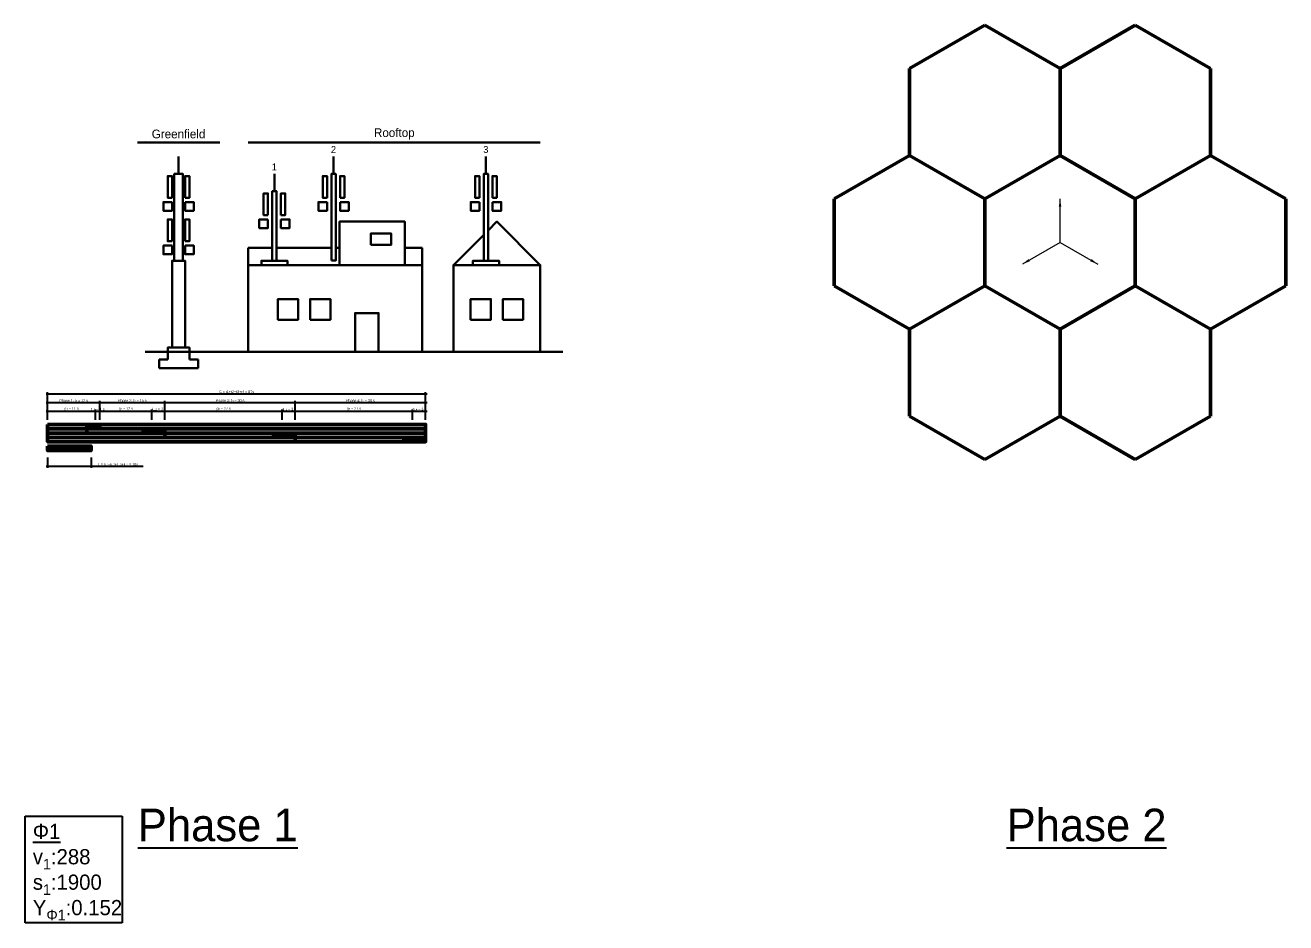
# Model space of a CAD drawing. Header units: metres. Extents: x 27 to 162, y 0 to 67.
# Drawn here: x 101.14 to 130.16, y 46.4 to 67.06 of the extents above; entities that cross this region are included whole.
import ezdxf
from ezdxf.enums import TextEntityAlignment as Align

# ---------------------------------------------------------------- set-up
doc = ezdxf.new("R2010")
doc.units = ezdxf.units.M
doc.header["$PDMODE"] = 3
doc.header["$PDSIZE"] = 0.2
doc.linetypes.add('ACAD_ISO02W100', pattern=[15, 12, -3])
for name, color, linetype in [('3_Beschriftung_Bemassung', 7, 'Continuous'), ('3_Beschriftung_Text', 7, 'Continuous'), ('3_Beschriftung_Titel', 7, 'Continuous')]:
    doc.layers.add(name, color=color, linetype=linetype)
for name, color, linetype, true_color in [('Grünphase', 7, 'Continuous', 0x99ff99), ('Orange', 7, 'Continuous', 0xfcd29c), ('Rot', 7, 'Continuous', 0xfd9b9b), ('Verlust', 7, 'Continuous', 0xf3a3f5)]:
    doc.layers.add(name, color=color, linetype=linetype, true_color=true_color)
doc.layers.add('Phase 1', color=7, linetype='Continuous', lineweight=50)
doc.styles.add('Text 3.0 mm', font='cmunrm.ttf', dxfattribs={"height": 3})
doc.styles.add('Text 5.0 mm', font='cmunrm.ttf', dxfattribs={"height": 5})
doc.styles.add('Text 7.5 mm', font='cmunrm.ttf', dxfattribs={"height": 7.5})
doc.dimstyles.new('Bemassung 3.0 mm [cm]', dxfattribs={"dimtxt": 3, "dimasz": 1.8, "dimexe": 1.8, "dimexo": 0, "dimgap": 0.6, "dimtad": 1, "dimdec": 1, "dimlfac": 100, "dimzin": 9, "dimdsep": 46, "dimtxsty": 'Text 3.0 mm', "dimblk": 'ARCHTICK', "dimcen": 2.5, "dimdle": 1.8, "dimclrt": 256, "dimadec": 0, "dimazin": 0, "dimtfac": 1, "dimtdec": 1, "dimtmove": 0, "dimatfit": 2, "dimfxl": 10, "dimfxlon": 1, "dimarcsym": 0})

# ---------------------------------------------------------------- blocks, each defined once
blk = doc.blocks.new('3_Beschriftung_Titel')
at = {"style": 'Text 7.5 mm'}
blk.add_attdef('PLANTITEL', text='', height=7.5, dxfattribs=at).set_placement((0, 0), align=Align.BOTTOM_CENTER)
at = {"style": 'Text 5.0 mm'}
blk.add_attdef('PLANUNTERTITEL', text='', height=5, dxfattribs=at).set_placement((0, -1.49), align=Align.TOP_CENTER)
blk = doc.blocks.new('_ArchTick')
at = {"color": 0, "linetype": 'ByBlock', "const_width": 0.15}
blk.add_lwpolyline([(-0.5, -0.5), (0.5, 0.5)], dxfattribs=at)
blk = doc.blocks.new('*D36')
at = {"layer": '3_Beschriftung_Bemassung', "color": 0, "lineweight": -2, "transparency": 16777216}
for p, q in [((101.624, 58.179), (102.796, 58.179)), ((101.66, 57.979), (101.66, 58.215)), ((102.76, 57.979), (102.76, 58.215))]:
    blk.add_line(p, q, dxfattribs=at)
at = {"layer": 'Defpoints', "color": 0, "transparency": 16777216}
for p in [(102.76, 58.179), (101.66, 57.873), (102.76, 57.873)]:
    blk.add_point(p, dxfattribs=at)
at = {"layer": '3_Beschriftung_Bemassung', "color": 0, "lineweight": -2, "transparency": 16777216, "xscale": 0.036, "yscale": 0.036, "zscale": 0.036, "rotation": 180}
blk.add_blockref('_ArchTick', (101.66, 58.179), dxfattribs=at)
at = {"layer": '3_Beschriftung_Bemassung', "color": 0, "lineweight": -2, "transparency": 16777216, "xscale": 0.036, "yscale": 0.036, "zscale": 0.036}
blk.add_blockref('_ArchTick', (102.76, 58.179), dxfattribs=at)
at = {"layer": '3_Beschriftung_Bemassung', "transparency": 16777216, "insert": (102.21, 58.229), "char_height": 0.06, "attachment_point": 5, "style": 'Text 3.0 mm'}
blk.add_mtext('g{\\H0.7x;\\S^ 1;} = 11 s', dxfattribs=at)
blk = doc.blocks.new('*D37')
at = {"layer": '3_Beschriftung_Bemassung', "color": 0, "lineweight": -2, "transparency": 16777216}
for p, q in [((102.724, 58.179), (102.896, 58.179)), ((102.76, 57.979), (102.76, 58.215)), ((102.86, 57.979), (102.86, 58.215))]:
    blk.add_line(p, q, dxfattribs=at)
at = {"layer": 'Defpoints', "color": 0, "transparency": 16777216}
for p in [(102.86, 58.179), (102.76, 57.873), (102.86, 57.873)]:
    blk.add_point(p, dxfattribs=at)
at = {"layer": '3_Beschriftung_Bemassung', "color": 0, "lineweight": -2, "transparency": 16777216, "xscale": 0.036, "yscale": 0.036, "zscale": 0.036, "rotation": 180}
blk.add_blockref('_ArchTick', (102.76, 58.179), dxfattribs=at)
at = {"layer": '3_Beschriftung_Bemassung', "color": 0, "lineweight": -2, "transparency": 16777216, "xscale": 0.036, "yscale": 0.036, "zscale": 0.036}
blk.add_blockref('_ArchTick', (102.86, 58.179), dxfattribs=at)
at = {"layer": '3_Beschriftung_Bemassung', "transparency": 16777216, "insert": (102.813, 58.224), "char_height": 0.06, "attachment_point": 5, "style": 'Text 3.0 mm'}
blk.add_mtext('t{\\H0.7x;\\S^ L,1;\\H1.42857x; = 1 s}', dxfattribs=at)
blk = doc.blocks.new('*D38')
at = {"layer": '3_Beschriftung_Bemassung', "color": 0, "lineweight": -2, "transparency": 16777216}
for p, q in [((102.824, 58.179), (104.096, 58.179)), ((102.86, 57.979), (102.86, 58.215)), ((104.06, 57.979), (104.06, 58.215))]:
    blk.add_line(p, q, dxfattribs=at)
at = {"layer": 'Defpoints', "color": 0, "transparency": 16777216}
for p in [(104.06, 58.179), (102.86, 57.873), (104.06, 57.773)]:
    blk.add_point(p, dxfattribs=at)
at = {"layer": '3_Beschriftung_Bemassung', "color": 0, "lineweight": -2, "transparency": 16777216, "xscale": 0.036, "yscale": 0.036, "zscale": 0.036, "rotation": 180}
blk.add_blockref('_ArchTick', (102.86, 58.179), dxfattribs=at)
at = {"layer": '3_Beschriftung_Bemassung', "color": 0, "lineweight": -2, "transparency": 16777216, "xscale": 0.036, "yscale": 0.036, "zscale": 0.036}
blk.add_blockref('_ArchTick', (104.06, 58.179), dxfattribs=at)
at = {"layer": '3_Beschriftung_Bemassung', "transparency": 16777216, "insert": (103.46, 58.229), "char_height": 0.06, "attachment_point": 5, "style": 'Text 3.0 mm'}
blk.add_mtext('g{\\H0.7x;\\S^ 2;\\H1.42857x; = 12 s}', dxfattribs=at)
blk = doc.blocks.new('*D39')
at = {"layer": '3_Beschriftung_Bemassung', "color": 0, "lineweight": -2, "transparency": 16777216}
for p, q in [((104.024, 58.179), (104.396, 58.179)), ((104.06, 57.979), (104.06, 58.215)), ((104.36, 57.979), (104.36, 58.215))]:
    blk.add_line(p, q, dxfattribs=at)
at = {"layer": 'Defpoints', "color": 0, "transparency": 16777216}
for p in [(104.36, 58.179), (104.06, 57.773), (104.36, 57.773)]:
    blk.add_point(p, dxfattribs=at)
at = {"layer": '3_Beschriftung_Bemassung', "color": 0, "lineweight": -2, "transparency": 16777216, "xscale": 0.036, "yscale": 0.036, "zscale": 0.036, "rotation": 180}
blk.add_blockref('_ArchTick', (104.06, 58.179), dxfattribs=at)
at = {"layer": '3_Beschriftung_Bemassung', "color": 0, "lineweight": -2, "transparency": 16777216, "xscale": 0.036, "yscale": 0.036, "zscale": 0.036}
blk.add_blockref('_ArchTick', (104.36, 58.179), dxfattribs=at)
at = {"layer": '3_Beschriftung_Bemassung', "transparency": 16777216, "insert": (104.225, 58.229), "char_height": 0.06, "attachment_point": 5, "style": 'Text 3.0 mm'}
blk.add_mtext('t{\\H0.7x;\\S^ L,2;\\H1.42857x; = 3 s}', dxfattribs=at)
blk = doc.blocks.new('*D40')
at = {"layer": '3_Beschriftung_Bemassung', "color": 0, "lineweight": -2, "transparency": 16777216}
for p, q in [((104.324, 58.179), (107.096, 58.179)), ((104.36, 57.979), (104.36, 58.215)), ((107.06, 57.979), (107.06, 58.215))]:
    blk.add_line(p, q, dxfattribs=at)
at = {"layer": 'Defpoints', "color": 0, "transparency": 16777216}
for p in [(107.06, 58.179), (104.36, 57.773), (107.06, 57.673)]:
    blk.add_point(p, dxfattribs=at)
at = {"layer": '3_Beschriftung_Bemassung', "color": 0, "lineweight": -2, "transparency": 16777216, "xscale": 0.036, "yscale": 0.036, "zscale": 0.036, "rotation": 180}
blk.add_blockref('_ArchTick', (104.36, 58.179), dxfattribs=at)
at = {"layer": '3_Beschriftung_Bemassung', "color": 0, "lineweight": -2, "transparency": 16777216, "xscale": 0.036, "yscale": 0.036, "zscale": 0.036}
blk.add_blockref('_ArchTick', (107.06, 58.179), dxfattribs=at)
at = {"layer": '3_Beschriftung_Bemassung', "transparency": 16777216, "insert": (105.71, 58.229), "char_height": 0.06, "attachment_point": 5, "style": 'Text 3.0 mm'}
blk.add_mtext('g{\\H0.7x;\\S^ 3;\\H1.42857x; = 27 s}', dxfattribs=at)
blk = doc.blocks.new('*D41')
at = {"layer": '3_Beschriftung_Bemassung', "color": 0, "lineweight": -2, "transparency": 16777216}
for p, q in [((107.024, 58.179), (107.396, 58.179)), ((107.06, 57.979), (107.06, 58.215)), ((107.36, 57.979), (107.36, 58.215))]:
    blk.add_line(p, q, dxfattribs=at)
at = {"layer": 'Defpoints', "color": 0, "transparency": 16777216}
for p in [(107.36, 58.179), (107.06, 57.673), (107.36, 57.673)]:
    blk.add_point(p, dxfattribs=at)
at = {"layer": '3_Beschriftung_Bemassung', "color": 0, "lineweight": -2, "transparency": 16777216, "xscale": 0.036, "yscale": 0.036, "zscale": 0.036, "rotation": 180}
blk.add_blockref('_ArchTick', (107.06, 58.179), dxfattribs=at)
at = {"layer": '3_Beschriftung_Bemassung', "color": 0, "lineweight": -2, "transparency": 16777216, "xscale": 0.036, "yscale": 0.036, "zscale": 0.036}
blk.add_blockref('_ArchTick', (107.36, 58.179), dxfattribs=at)
at = {"layer": '3_Beschriftung_Bemassung', "transparency": 16777216, "insert": (107.223, 58.224), "char_height": 0.06, "attachment_point": 5, "style": 'Text 3.0 mm'}
blk.add_mtext('t{\\H0.7x;\\S^ L,3;\\H1.42857x; = 3 s}', dxfattribs=at)
blk = doc.blocks.new('*D42')
at = {"layer": '3_Beschriftung_Bemassung', "color": 0, "lineweight": -2, "transparency": 16777216}
for p, q in [((107.324, 58.179), (110.096, 58.179)), ((107.36, 57.979), (107.36, 58.215)), ((110.06, 57.979), (110.06, 58.215))]:
    blk.add_line(p, q, dxfattribs=at)
at = {"layer": 'Defpoints', "color": 0, "transparency": 16777216}
for p in [(110.06, 58.179), (107.36, 57.673), (110.06, 57.573)]:
    blk.add_point(p, dxfattribs=at)
at = {"layer": '3_Beschriftung_Bemassung', "color": 0, "lineweight": -2, "transparency": 16777216, "xscale": 0.036, "yscale": 0.036, "zscale": 0.036, "rotation": 180}
blk.add_blockref('_ArchTick', (107.36, 58.179), dxfattribs=at)
at = {"layer": '3_Beschriftung_Bemassung', "color": 0, "lineweight": -2, "transparency": 16777216, "xscale": 0.036, "yscale": 0.036, "zscale": 0.036}
blk.add_blockref('_ArchTick', (110.06, 58.179), dxfattribs=at)
at = {"layer": '3_Beschriftung_Bemassung', "transparency": 16777216, "insert": (108.71, 58.229), "char_height": 0.06, "attachment_point": 5, "style": 'Text 3.0 mm'}
blk.add_mtext('g{\\H0.7x;\\S^ 4;\\H1.42857x; = 27 s}', dxfattribs=at)
blk = doc.blocks.new('*D43')
at = {"layer": '3_Beschriftung_Bemassung', "color": 0, "lineweight": -2, "transparency": 16777216}
for p, q in [((110.024, 58.179), (110.396, 58.179)), ((110.06, 57.979), (110.06, 58.215)), ((110.36, 57.979), (110.36, 58.215))]:
    blk.add_line(p, q, dxfattribs=at)
at = {"layer": 'Defpoints', "color": 0, "transparency": 16777216}
for p in [(110.36, 58.179), (110.06, 57.573), (110.36, 57.573)]:
    blk.add_point(p, dxfattribs=at)
at = {"layer": '3_Beschriftung_Bemassung', "color": 0, "lineweight": -2, "transparency": 16777216, "xscale": 0.036, "yscale": 0.036, "zscale": 0.036, "rotation": 180}
blk.add_blockref('_ArchTick', (110.06, 58.179), dxfattribs=at)
at = {"layer": '3_Beschriftung_Bemassung', "color": 0, "lineweight": -2, "transparency": 16777216, "xscale": 0.036, "yscale": 0.036, "zscale": 0.036}
blk.add_blockref('_ArchTick', (110.36, 58.179), dxfattribs=at)
at = {"layer": '3_Beschriftung_Bemassung', "transparency": 16777216, "insert": (110.219, 58.224), "char_height": 0.06, "attachment_point": 5, "style": 'Text 3.0 mm'}
blk.add_mtext('t{\\H0.7x;\\S^ L,4;\\H1.42857x; = 3 s}', dxfattribs=at)
blk = doc.blocks.new('*D44')
at = {"layer": '3_Beschriftung_Bemassung', "color": 0, "lineweight": -2, "transparency": 16777216}
for p, q in [((101.624, 58.379), (102.896, 58.379)), ((101.66, 58.179), (101.66, 58.415)), ((102.86, 58.179), (102.86, 58.415))]:
    blk.add_line(p, q, dxfattribs=at)
at = {"layer": 'Defpoints', "color": 0, "transparency": 16777216}
for p in [(102.86, 58.379), (101.66, 57.873), (102.86, 57.873)]:
    blk.add_point(p, dxfattribs=at)
at = {"layer": '3_Beschriftung_Bemassung', "color": 0, "lineweight": -2, "transparency": 16777216, "xscale": 0.036, "yscale": 0.036, "zscale": 0.036, "rotation": 180}
blk.add_blockref('_ArchTick', (101.66, 58.379), dxfattribs=at)
at = {"layer": '3_Beschriftung_Bemassung', "color": 0, "lineweight": -2, "transparency": 16777216, "xscale": 0.036, "yscale": 0.036, "zscale": 0.036}
blk.add_blockref('_ArchTick', (102.86, 58.379), dxfattribs=at)
at = {"layer": '3_Beschriftung_Bemassung', "transparency": 16777216, "insert": (102.26, 58.421), "char_height": 0.06, "attachment_point": 5, "style": 'Text 3.0 mm'}
blk.add_mtext('Phase 1: t{\\H0.7x;\\S^ 1;\\H1.42857x; = 12 s}', dxfattribs=at)
blk = doc.blocks.new('*D45')
at = {"layer": '3_Beschriftung_Bemassung', "color": 0, "lineweight": -2, "transparency": 16777216}
for p, q in [((102.824, 58.379), (104.396, 58.379)), ((102.86, 58.179), (102.86, 58.415)), ((104.36, 58.179), (104.36, 58.415))]:
    blk.add_line(p, q, dxfattribs=at)
at = {"layer": 'Defpoints', "color": 0, "transparency": 16777216}
for p in [(104.36, 58.379), (102.86, 57.873), (104.36, 57.773)]:
    blk.add_point(p, dxfattribs=at)
at = {"layer": '3_Beschriftung_Bemassung', "color": 0, "lineweight": -2, "transparency": 16777216, "xscale": 0.036, "yscale": 0.036, "zscale": 0.036, "rotation": 180}
blk.add_blockref('_ArchTick', (102.86, 58.379), dxfattribs=at)
at = {"layer": '3_Beschriftung_Bemassung', "color": 0, "lineweight": -2, "transparency": 16777216, "xscale": 0.036, "yscale": 0.036, "zscale": 0.036}
blk.add_blockref('_ArchTick', (104.36, 58.379), dxfattribs=at)
at = {"layer": '3_Beschriftung_Bemassung', "transparency": 16777216, "insert": (103.61, 58.422), "char_height": 0.06, "attachment_point": 5, "style": 'Text 3.0 mm'}
blk.add_mtext('Phase 2: t{\\H0.7x;\\S^ 2;\\H1.42857x; = 15 s}', dxfattribs=at)
blk = doc.blocks.new('*D46')
at = {"layer": '3_Beschriftung_Bemassung', "color": 0, "lineweight": -2, "transparency": 16777216}
for p, q in [((104.324, 58.379), (107.396, 58.379)), ((104.36, 58.179), (104.36, 58.415)), ((107.36, 58.179), (107.36, 58.415))]:
    blk.add_line(p, q, dxfattribs=at)
at = {"layer": 'Defpoints', "color": 0, "transparency": 16777216}
for p in [(107.36, 58.379), (104.36, 57.873), (107.36, 57.673)]:
    blk.add_point(p, dxfattribs=at)
at = {"layer": '3_Beschriftung_Bemassung', "color": 0, "lineweight": -2, "transparency": 16777216, "xscale": 0.036, "yscale": 0.036, "zscale": 0.036, "rotation": 180}
blk.add_blockref('_ArchTick', (104.36, 58.379), dxfattribs=at)
at = {"layer": '3_Beschriftung_Bemassung', "color": 0, "lineweight": -2, "transparency": 16777216, "xscale": 0.036, "yscale": 0.036, "zscale": 0.036}
blk.add_blockref('_ArchTick', (107.36, 58.379), dxfattribs=at)
at = {"layer": '3_Beschriftung_Bemassung', "transparency": 16777216, "insert": (105.86, 58.422), "char_height": 0.06, "attachment_point": 5, "style": 'Text 3.0 mm'}
blk.add_mtext('Phase 3: t{\\H0.7x;\\S^ 3;\\H1.42857x; = 30 s}', dxfattribs=at)
blk = doc.blocks.new('*D47')
at = {"layer": '3_Beschriftung_Bemassung', "color": 0, "lineweight": -2, "transparency": 16777216}
for p, q in [((107.324, 58.379), (110.396, 58.379)), ((107.36, 58.179), (107.36, 58.415)), ((110.36, 58.179), (110.36, 58.415))]:
    blk.add_line(p, q, dxfattribs=at)
at = {"layer": 'Defpoints', "color": 0, "transparency": 16777216}
for p in [(110.36, 58.379), (107.36, 57.923), (110.36, 57.573)]:
    blk.add_point(p, dxfattribs=at)
at = {"layer": '3_Beschriftung_Bemassung', "color": 0, "lineweight": -2, "transparency": 16777216, "xscale": 0.036, "yscale": 0.036, "zscale": 0.036, "rotation": 180}
blk.add_blockref('_ArchTick', (107.36, 58.379), dxfattribs=at)
at = {"layer": '3_Beschriftung_Bemassung', "color": 0, "lineweight": -2, "transparency": 16777216, "xscale": 0.036, "yscale": 0.036, "zscale": 0.036}
blk.add_blockref('_ArchTick', (110.36, 58.379), dxfattribs=at)
at = {"layer": '3_Beschriftung_Bemassung', "transparency": 16777216, "insert": (108.86, 58.422), "char_height": 0.06, "attachment_point": 5, "style": 'Text 3.0 mm'}
blk.add_mtext('Phase 4: t{\\H0.7x;\\S^ 4;\\H1.42857x; = 30 s}', dxfattribs=at)
blk = doc.blocks.new('*D48')
at = {"layer": '3_Beschriftung_Bemassung', "color": 0, "lineweight": -2, "transparency": 16777216}
for p, q in [((101.624, 58.579), (110.396, 58.579)), ((101.66, 58.379), (101.66, 58.615)), ((110.36, 58.379), (110.36, 58.615))]:
    blk.add_line(p, q, dxfattribs=at)
at = {"layer": 'Defpoints', "color": 0, "transparency": 16777216}
for p in [(110.36, 58.579), (101.66, 57.873), (110.36, 57.873)]:
    blk.add_point(p, dxfattribs=at)
at = {"layer": '3_Beschriftung_Bemassung', "color": 0, "lineweight": -2, "transparency": 16777216, "xscale": 0.036, "yscale": 0.036, "zscale": 0.036, "rotation": 180}
blk.add_blockref('_ArchTick', (101.66, 58.579), dxfattribs=at)
at = {"layer": '3_Beschriftung_Bemassung', "color": 0, "lineweight": -2, "transparency": 16777216, "xscale": 0.036, "yscale": 0.036, "zscale": 0.036}
blk.add_blockref('_ArchTick', (110.36, 58.579), dxfattribs=at)
at = {"layer": '3_Beschriftung_Bemassung', "transparency": 16777216, "insert": (106.01, 58.624), "char_height": 0.06, "attachment_point": 5, "style": 'Text 3.0 mm'}
blk.add_mtext('C = t1+t2+t3+t4 = 87s', dxfattribs=at)
blk = doc.blocks.new('*D49')
at = {"layer": '3_Beschriftung_Bemassung', "color": 0, "lineweight": -2, "transparency": 16777216}
for p, q in [((101.624, 56.907), (102.66, 56.907)), ((101.66, 57.107), (101.66, 56.871)), ((102.66, 57.107), (102.66, 56.871)), ((102.66, 56.907), (103.856, 56.907))]:
    blk.add_line(p, q, dxfattribs=at)
at = {"layer": 'Defpoints', "color": 0, "transparency": 16777216}
for p in [(101.66, 57.271), (102.66, 57.271), (102.66, 56.907)]:
    blk.add_point(p, dxfattribs=at)
at = {"layer": '3_Beschriftung_Bemassung', "color": 0, "lineweight": -2, "transparency": 16777216, "xscale": 0.036, "yscale": 0.036, "zscale": 0.036, "rotation": 180}
blk.add_blockref('_ArchTick', (101.66, 56.907), dxfattribs=at)
at = {"layer": '3_Beschriftung_Bemassung', "color": 0, "lineweight": -2, "transparency": 16777216, "xscale": 0.036, "yscale": 0.036, "zscale": 0.036}
blk.add_blockref('_ArchTick', (102.66, 56.907), dxfattribs=at)
at = {"layer": '3_Beschriftung_Bemassung', "transparency": 16777216, "insert": (103.276, 56.955), "char_height": 0.06, "attachment_point": 5, "style": 'Text 3.0 mm'}
blk.add_mtext('L = t{\\H0.7x;\\S^ L,1;\\H1.42857x;+t\\H0.7x;\\S^ L,2;\\H1.42857x;+t\\H0.7x;\\S^ L,3;\\H1.42857x;+t\\H0.7x;\\S^ L,4;\\H1.42857x; \\H1x;= 10s}', dxfattribs=at)

msp = doc.modelspace()

# ---------------------------------------------------------------- hatches: boundary and pattern name
at = {"layer": 'Grünphase'}
h = msp.add_hatch(color=256, dxfattribs=at)
h.dxf.hatch_style = 1
h.paths.add_polyline_path([(101.6598, 57.8729), (102.8598, 57.8729), (102.8598, 57.7729), (101.6598, 57.7729)])
h = msp.add_hatch(color=256, dxfattribs=at)
h.dxf.hatch_style = 1
h.paths.add_polyline_path([(102.5598, 57.6729), (104.3598, 57.6729), (104.3598, 57.7729), (102.5598, 57.7729)])
h = msp.add_hatch(color=256, dxfattribs=at)
h.dxf.hatch_style = 1
h.paths.add_polyline_path([(104.3598, 57.5729), (107.3598, 57.5729), (107.3598, 57.6729), (104.3598, 57.6729)])
h = msp.add_hatch(color=256, dxfattribs=at)
h.dxf.hatch_style = 1
h.paths.add_polyline_path([(107.3598, 57.4729), (110.3598, 57.4729), (110.3598, 57.5729), (107.3598, 57.5729)])
at = {"layer": 'Orange'}
h = msp.add_hatch(color=256, dxfattribs=at)
h.dxf.hatch_style = 1
h.paths.add_polyline_path([(102.5598, 57.8729), (102.7598, 57.8729), (102.7598, 57.7729), (102.5598, 57.7729)])
h = msp.add_hatch(color=256, dxfattribs=at)
h.dxf.hatch_style = 1
h.paths.add_polyline_path([(103.8598, 57.7729), (104.0598, 57.7729), (104.0598, 57.6729), (103.8598, 57.6729)])
h = msp.add_hatch(color=256, dxfattribs=at)
h.dxf.hatch_style = 1
h.paths.add_polyline_path([(106.8598, 57.6729), (107.0598, 57.6729), (107.0598, 57.5729), (106.8598, 57.5729)])
h = msp.add_hatch(color=256, dxfattribs=at)
h.dxf.hatch_style = 1
h.paths.add_polyline_path([(109.8598, 57.5729), (110.0598, 57.5729), (110.0598, 57.4729), (109.8598, 57.4729)])
at = {"layer": 'Rot'}
h = msp.add_hatch(color=256, dxfattribs=at)
h.dxf.hatch_style = 1
h.paths.add_polyline_path([(104.3598, 57.6729), (101.6598, 57.6729), (101.6598, 57.5729), (104.3598, 57.5729)])
h.paths.add_polyline_path([(102.5598, 57.7729), (101.6598, 57.7729), (101.6598, 57.6729), (102.5598, 57.6729)])
h.paths.add_polyline_path([(107.3598, 57.5729), (101.6598, 57.5729), (101.6598, 57.4729), (107.3598, 57.4729)])
h = msp.add_hatch(color=256, dxfattribs=at)
h.dxf.hatch_style = 1
h.paths.add_polyline_path([(110.3598, 57.8729), (102.8598, 57.8729), (102.8598, 57.7729), (110.3598, 57.7729)])
h.paths.add_polyline_path([(110.3598, 57.7729), (104.3598, 57.7729), (104.3598, 57.6729), (110.3598, 57.6729)])
h.paths.add_polyline_path([(110.3598, 57.6729), (107.3598, 57.6729), (107.3598, 57.5729), (110.3598, 57.5729)])
at = {"layer": 'Verlust'}
h = msp.add_hatch(color=256, dxfattribs=at)
h.dxf.hatch_style = 1
h.paths.add_polyline_path([(102.7598, 57.8729), (102.8598, 57.8729), (102.8598, 57.7729), (102.7598, 57.7729)])
h = msp.add_hatch(color=256, dxfattribs=at)
h.dxf.hatch_style = 1
h.paths.add_polyline_path([(104.0598, 57.7729), (104.3598, 57.7729), (104.3598, 57.6729), (104.0598, 57.6729)])
h = msp.add_hatch(color=256, dxfattribs=at)
h.dxf.hatch_style = 1
h.paths.add_polyline_path([(107.0598, 57.6729), (107.3598, 57.6729), (107.3598, 57.5729), (107.0598, 57.5729)])
h = msp.add_hatch(color=256, dxfattribs=at)
h.dxf.hatch_style = 1
h.paths.add_polyline_path([(110.0598, 57.5729), (110.3598, 57.5729), (110.3598, 57.4729), (110.0598, 57.4729)])
h = msp.add_hatch(color=256, dxfattribs=at)
h.dxf.hatch_style = 1
h.paths.add_polyline_path([(101.6598, 57.3708), (101.7598, 57.3708), (101.7598, 57.2708), (101.6598, 57.2708)])
h = msp.add_hatch(color=256, dxfattribs=at)
h.dxf.hatch_style = 1
h.paths.add_polyline_path([(101.7598, 57.3708), (102.0598, 57.3708), (102.0598, 57.2708), (101.7598, 57.2708)])
h = msp.add_hatch(color=256, dxfattribs=at)
h.dxf.hatch_style = 1
h.paths.add_polyline_path([(102.0598, 57.3708), (102.3598, 57.3708), (102.3598, 57.2708), (102.0598, 57.2708)])
h = msp.add_hatch(color=256, dxfattribs=at)
h.dxf.hatch_style = 1
h.paths.add_polyline_path([(102.3598, 57.3708), (102.6598, 57.3708), (102.6598, 57.2708), (102.3598, 57.2708)])

# ---------------------------------------------------------------- linework, layer by layer
at = {"layer": 'Grünphase'}
msp.add_lwpolyline([(102.8598, 57.8729), (102.6598, 57.8729), (102.6598, 57.7729), (102.8598, 57.7729)], close=True, dxfattribs=at)
at = {"layer": 'Phase 1'}
for points in [[(121.5005, 66.0637), (123.2326, 67.0637)], [(124.9646, 66.0637), (123.2326, 67.0637)], [(124.9646, 66.0637), (126.6967, 67.0637)], [(128.4287, 66.0637), (126.6967, 67.0637)], [(121.5005, 66.0637), (121.5005, 64.0637)], [(124.9646, 66.0637), (124.9646, 64.0637)], [(124.9646, 66.0637), (124.9646, 64.0637)], [(128.4287, 66.0637), (128.4287, 64.0637)], [(119.7685, 63.0637), (121.5005, 64.0637)], [(123.2326, 63.0637), (121.5005, 64.0637)], [(121.5005, 64.0637), (123.2326, 63.0637)], [(123.2326, 63.0637), (124.9646, 64.0637)], [(124.9646, 64.0637), (123.2326, 63.0637)], [(126.6967, 63.0637), (124.9646, 64.0637)], [(124.9646, 64.0637), (126.6967, 63.0637)], [(126.6967, 63.0637), (128.4287, 64.0637)], [(128.4287, 64.0637), (126.6967, 63.0637)], [(130.1608, 63.0637), (128.4287, 64.0637)], [(119.7685, 61.0637), (119.7685, 63.0637)], [(123.2326, 61.0637), (123.2326, 63.0637)], [(123.2326, 61.0637), (123.2326, 63.0637)], [(126.6967, 61.0637), (126.6967, 63.0637)], [(126.6967, 61.0637), (126.6967, 63.0637)], [(130.1608, 61.0637), (130.1608, 63.0637)], [(119.7685, 61.0637), (121.5005, 60.0637)], [(123.2326, 61.0637), (121.5005, 60.0637)], [(121.5005, 60.0637), (123.2326, 61.0637)], [(124.9646, 60.0637), (123.2326, 61.0637)], [(123.2326, 61.0637), (124.9646, 60.0637)], [(126.6967, 61.0637), (124.9646, 60.0637)], [(124.9646, 60.0637), (126.6967, 61.0637)], [(128.4287, 60.0637), (126.6967, 61.0637)], [(126.6967, 61.0637), (128.4287, 60.0637)], [(130.1608, 61.0637), (128.4287, 60.0637)], [(121.5005, 58.0637), (121.5005, 60.0637)], [(124.9646, 58.0637), (124.9646, 60.0637)], [(124.9646, 58.0637), (124.9646, 60.0637)], [(128.4287, 58.0637), (128.4287, 60.0637)], [(121.5005, 58.0637), (123.2326, 57.0637)], [(124.9646, 58.0637), (123.2326, 57.0637)], [(124.9646, 58.0637), (126.6967, 57.0637)], [(128.4287, 58.0637), (126.6967, 57.0637)], [(101.6598, 57.7729), (101.6598, 57.4729), (107.3598, 57.4729)], [(101.6598, 57.7729), (110.3598, 57.7729)], [(102.8598, 57.6729), (102.5598, 57.6729), (102.5598, 57.7729), (102.8598, 57.7729)], [(102.8598, 57.8729), (110.3598, 57.8729), (110.3598, 57.5729)], [(101.6598, 57.6729), (110.3598, 57.6729)], [(101.6598, 57.5729), (110.3598, 57.5729)]]:
    msp.add_lwpolyline(points, dxfattribs=at)
at = {"layer": 'Phase 1', "lineweight": 30}
for points in [[(103.7263, 64.3639), (105.6202, 64.3639)], [(106.2789, 64.3639), (113.001, 64.3639)], [(104.6733, 63.6404), (104.6733, 64.0404)], [(108.2421, 63.6404), (108.2421, 64.0404)], [(111.7496, 63.6404), (111.7496, 64.0404)], [(106.8809, 63.2404), (106.8809, 63.6404)], [(111.7996, 62.339), (112.001, 62.5404), (113.001, 61.5404), (111.001, 61.5404), (111.6996, 62.239)], [(106.2789, 61.5404), (106.2789, 61.9404)], [(106.2789, 61.9404), (106.8309, 61.9404)], [(106.9309, 61.9404), (108.1921, 61.9404)], [(108.2921, 61.9404), (108.3789, 61.9404)], [(109.8789, 61.9404), (110.2789, 61.9404)], [(110.2789, 61.5404), (110.2789, 61.9404)], [(103.9063, 59.5404), (113.518, 59.5404)], [(104.4233, 59.5404), (104.4233, 59.6404), (104.9233, 59.6404), (104.9233, 59.5404)]]:
    msp.add_lwpolyline(points, dxfattribs=at)
for points in [[(104.5233, 63.0904), (104.5233, 63.5904), (104.4233, 63.5904), (104.4233, 63.0904)], [(104.5733, 61.6404), (104.7733, 61.6404), (104.7733, 63.6404), (104.5733, 63.6404)], [(104.8233, 63.0904), (104.8233, 63.5904), (104.9233, 63.5904), (104.9233, 63.0904)], [(108.0921, 63.0904), (108.0921, 63.5904), (107.9921, 63.5904), (107.9921, 63.0904)], [(108.1921, 61.6453), (108.1921, 63.6404), (108.2921, 63.6404), (108.2921, 61.6453)], [(108.3921, 63.0904), (108.3921, 63.5904), (108.4921, 63.5904), (108.4921, 63.0904)], [(111.5996, 63.0904), (111.5996, 63.5904), (111.4996, 63.5904), (111.4996, 63.0904)], [(111.6996, 61.6404), (111.6996, 63.6404), (111.7996, 63.6404), (111.7996, 61.6404)], [(111.8996, 63.0904), (111.8996, 63.5904), (111.9996, 63.5904), (111.9996, 63.0904)], [(104.5233, 62.9904), (104.3233, 62.9904), (104.3233, 62.7904), (104.5233, 62.7904)], [(104.8233, 62.9904), (105.0233, 62.9904), (105.0233, 62.7904), (104.8233, 62.7904)], [(106.7309, 62.6904), (106.7309, 63.1904), (106.6309, 63.1904), (106.6309, 62.6904)], [(106.8309, 61.6404), (106.8309, 63.2404), (106.9309, 63.2404), (106.9309, 61.6404)], [(107.0309, 62.6904), (107.0309, 63.1904), (107.1309, 63.1904), (107.1309, 62.6904)], [(108.0921, 62.9904), (107.8921, 62.9904), (107.8921, 62.7904), (108.0921, 62.7904)], [(108.3921, 62.9904), (108.5921, 62.9904), (108.5921, 62.7904), (108.3921, 62.7904)], [(111.5996, 62.9904), (111.3996, 62.9904), (111.3996, 62.7904), (111.5996, 62.7904)], [(111.8996, 62.9904), (112.0996, 62.9904), (112.0996, 62.7904), (111.8996, 62.7904)], [(104.5233, 62.0904), (104.5233, 62.5904), (104.4233, 62.5904), (104.4233, 62.0904)], [(104.8233, 62.0904), (104.8233, 62.5904), (104.9233, 62.5904), (104.9233, 62.0904)], [(106.7309, 62.5904), (106.5309, 62.5904), (106.5309, 62.3904), (106.7309, 62.3904)], [(107.0309, 62.5904), (107.2309, 62.5904), (107.2309, 62.3904), (107.0309, 62.3904)], [(109.8789, 61.5404), (109.8789, 62.5404), (108.3789, 62.5404), (108.3789, 61.5404)], [(109.0996, 62.0063), (109.5657, 62.0063), (109.5657, 62.2705), (109.0996, 62.2705)], [(104.5233, 61.9904), (104.3233, 61.9904), (104.3233, 61.7904), (104.5233, 61.7904)], [(104.8233, 61.9904), (105.0233, 61.9904), (105.0233, 61.7904), (104.8233, 61.7904)], [(104.5233, 59.6404), (104.8233, 59.6404), (104.8233, 61.6404), (104.5233, 61.6404)], [(106.2789, 59.5404), (106.2789, 61.5404), (110.2789, 61.5404), (110.2789, 59.5404)], [(107.1809, 61.5404), (107.1809, 61.6404), (106.5809, 61.6404), (106.5809, 61.5404)], [(111.001, 59.5404), (111.001, 61.5404), (113.001, 61.5404), (113.001, 59.5404)], [(112.0496, 61.5404), (112.0496, 61.6404), (111.4496, 61.6404), (111.4496, 61.5404)], [(106.9596, 60.2812), (107.4257, 60.2812), (107.4257, 60.7582), (106.9596, 60.7582)], [(107.7018, 60.2812), (108.1679, 60.2812), (108.1679, 60.7582), (107.7018, 60.7582)], [(111.3968, 60.2812), (111.863, 60.2812), (111.863, 60.7582), (111.3968, 60.7582)], [(112.139, 60.2812), (112.6052, 60.2812), (112.6052, 60.7582), (112.139, 60.7582)], [(108.7384, 59.5404), (109.2796, 59.5404), (109.2796, 60.4359), (108.7384, 60.4359)]]:
    msp.add_lwpolyline(points, close=True, dxfattribs=at)
at = {"layer": 'Phase 1', "lineweight": 20}
for points in [[(124.9646, 62.0637), (124.9646, 63.0637)], [(124.9646, 62.0637), (124.0986, 61.5637)], [(124.9646, 62.0637), (125.8306, 61.5637)]]:
    msp.add_lwpolyline(points, dxfattribs=at)
at = {"layer": 'Phase 1', "linetype": 'ACAD_ISO02W100', "lineweight": 30, "ltscale": 0.5}
msp.add_lwpolyline([(104.9233, 59.5404), (104.9233, 59.3688), (105.1233, 59.3688), (105.1233, 59.1688), (104.2233, 59.1688), (104.2233, 59.3688), (104.4233, 59.3688), (104.4233, 59.5404)], dxfattribs=at)
at = {"layer": 'Phase 1'}
for points in [[(101.6598, 57.8729), (102.8598, 57.8729), (102.8598, 57.7729), (101.6598, 57.7729)], [(102.5598, 57.8729), (102.7598, 57.8729), (102.7598, 57.7729), (102.5598, 57.7729)], [(102.5598, 57.6729), (104.3598, 57.6729), (104.3598, 57.7729), (102.5598, 57.7729)], [(102.7598, 57.8729), (102.8598, 57.8729), (102.8598, 57.7729), (102.7598, 57.7729)], [(103.8598, 57.7729), (104.0598, 57.7729), (104.0598, 57.6729), (103.8598, 57.6729)], [(104.0598, 57.7729), (104.3598, 57.7729), (104.3598, 57.6729), (104.0598, 57.6729)], [(104.3598, 57.5729), (107.3598, 57.5729), (107.3598, 57.6729), (104.3598, 57.6729)], [(106.8598, 57.6729), (107.0598, 57.6729), (107.0598, 57.5729), (106.8598, 57.5729)], [(107.0598, 57.6729), (107.3598, 57.6729), (107.3598, 57.5729), (107.0598, 57.5729)], [(107.3598, 57.4729), (110.3598, 57.4729), (110.3598, 57.5729), (107.3598, 57.5729)], [(109.8598, 57.5729), (110.0598, 57.5729), (110.0598, 57.4729), (109.8598, 57.4729)], [(110.0598, 57.5729), (110.3598, 57.5729), (110.3598, 57.4729), (110.0598, 57.4729)], [(101.6598, 57.3708), (101.7598, 57.3708), (101.7598, 57.2708), (101.6598, 57.2708)], [(101.7598, 57.3708), (102.0598, 57.3708), (102.0598, 57.2708), (101.7598, 57.2708)], [(102.0598, 57.3708), (102.3598, 57.3708), (102.3598, 57.2708), (102.0598, 57.2708)], [(102.3598, 57.3708), (102.6598, 57.3708), (102.6598, 57.2708), (102.3598, 57.2708)]]:
    msp.add_lwpolyline(points, close=True, dxfattribs=at)
at = {"layer": 'Phase 1', "lineweight": 30}
for points in [[(103.9063, 64.3339), (103.7263, 64.3639), (103.9063, 64.3939)], [(105.4402, 64.3339), (105.6202, 64.3639), (105.4402, 64.3939)], [(106.4589, 64.3339), (106.2789, 64.3639), (106.4589, 64.3939)], [(112.821, 64.3339), (113.001, 64.3639), (112.821, 64.3939)], [(124.9946, 62.8837), (124.9646, 63.0637), (124.9346, 62.8837)], [(124.2395, 61.6796), (124.0986, 61.5637), (124.2695, 61.6277)], [(125.6897, 61.6796), (125.8306, 61.5637), (125.6597, 61.6277)]]:
    msp.add_solid(points, dxfattribs=at)

# ---------------------------------------------------------------- block references
at = {"layer": '3_Beschriftung_Titel'}
ref = msp.add_blockref('3_Beschriftung_Titel', (105.5757, 48.0494), dxfattribs=dict(at, xscale=0.1, yscale=0.1, zscale=0.1))
ref.add_attrib('PLANTITEL', '%%UPhase 1', dxfattribs={"layer": '0', "height": 0.75, "style": 'Text 7.5 mm'}).set_placement((105.5757, 48.0494), align=Align.BOTTOM_CENTER)
ref = msp.add_blockref('3_Beschriftung_Titel', (125.5757, 48.0494), dxfattribs=dict(at, xscale=0.1, yscale=0.1, zscale=0.1))
ref.add_attrib('PLANTITEL', '%%UPhase 2', dxfattribs={"layer": '0', "height": 0.75, "style": 'Text 7.5 mm'}).set_placement((125.5757, 48.0494), align=Align.BOTTOM_CENTER)

# ---------------------------------------------------------------- texts
at = {"layer": '3_Beschriftung_Bemassung', "lineweight": 30, "style": 'Text 3.0 mm'}
for s, p in [('Greenfield', (104.6733, 64.5639)), ('Rooftop', (109.64, 64.5639))]:
    msp.add_text(s, height=0.2, dxfattribs=at).set_placement(p, align=Align.MIDDLE)
for s, p in [('2', (108.1793, 64.1209)), ('3', (111.6868, 64.1209)), ('1', (106.8181, 63.7209))]:
    msp.add_text(s, height=0.16, dxfattribs=at).set_placement(p)
at = {"layer": '3_Beschriftung_Text', "insert": (102.2601, 47.564), "char_height": 0.35, "width": 1.883392, "attachment_point": 5, "style": 'Text 3.0 mm', "bg_fill": 18, "box_fill_scale": 1.5, "bg_fill_color": 256, "bg_fill_transparency": 0}
msp.add_mtext('\\A1;\\pxql;{\\LΦ1\\P}v{\\H0.7x;\\S^ 1;}:288\\Ps{\\H0.7x;\\S^ 1;\\H1.42857x;:1900\\P}Y{\\H0.7x;\\S^ Φ1;\\H1.42857x;:0.152}', dxfattribs=at)

# ---------------------------------------------------------------- dimensions: what is measured, and where the dimension line sits
at = {"layer": '3_Beschriftung_Bemassung'}
for base, p1, p2, text, picture, middle in [((110.3598, 58.5788), (101.6598, 57.8729), (110.3598, 57.8729), 'C = t1+t2+t3+t4 = 87s', '*D48', (106.0098, 58.6242)), ((102.8598, 58.3788), (101.6598, 57.8729), (102.8598, 57.8729), 'Phase 1: t{\\H0.7x;\\S^ 1;\\H1.42857x; = 12 s}', '*D44', (102.2598, 58.4212)), ((104.3598, 58.3788), (102.8598, 57.8729), (104.3598, 57.7729), 'Phase 2: t{\\H0.7x;\\S^ 2;\\H1.42857x; = 15 s}', '*D45', (103.6098, 58.4217)), ((107.3598, 58.3788), (104.3598, 57.8729), (107.3598, 57.6729), 'Phase 3: t{\\H0.7x;\\S^ 3;\\H1.42857x; = 30 s}', '*D46', (105.8598, 58.4217)), ((110.3598, 58.3788), (107.3598, 57.9229), (110.3598, 57.5729), 'Phase 4: t{\\H0.7x;\\S^ 4;\\H1.42857x; = 30 s}', '*D47', (108.8598, 58.4217)), ((102.7598, 58.1788), (101.6598, 57.8729), (102.7598, 57.8729), 'g{\\H0.7x;\\S^ 1;} = 11 s', '*D36', (102.2098, 58.2294)), ((104.0598, 58.1788), (102.8598, 57.8729), (104.0598, 57.7729), 'g{\\H0.7x;\\S^ 2;\\H1.42857x; = 12 s}', '*D38', (103.4598, 58.2294)), ((107.0598, 58.1788), (104.3598, 57.7729), (107.0598, 57.6729), 'g{\\H0.7x;\\S^ 3;\\H1.42857x; = 27 s}', '*D40', (105.7098, 58.2294)), ((110.0598, 58.1788), (107.3598, 57.6729), (110.0598, 57.5729), 'g{\\H0.7x;\\S^ 4;\\H1.42857x; = 27 s}', '*D42', (108.7098, 58.2294)), ((102.6598, 56.9066), (101.6598, 57.2708), (102.6598, 57.2708), 'L = t{\\H0.7x;\\S^ L,1;\\H1.42857x;+t\\H0.7x;\\S^ L,2;\\H1.42857x;+t\\H0.7x;\\S^ L,3;\\H1.42857x;+t\\H0.7x;\\S^ L,4;\\H1.42857x; \\H1x;= 10s}', '*D49', (103.2761, 56.9547))]:
    dim = msp.add_linear_dim(base=base, p1=p1, p2=p2, text=text, dimstyle='Bemassung 3.0 mm [cm]', override={"dimsah": 1}, dxfattribs=at)
    dim.commit()
    dim.dimension.update_dxf_attribs({"geometry": picture, "text_midpoint": middle})
for base, p1, p2, text, picture, middle in [((102.8598, 58.1788), (102.7598, 57.8729), (102.8598, 57.8729), 't{\\H0.7x;\\S^ L,1;\\H1.42857x; = 1 s}', '*D37', (102.8125, 58.2239)), ((104.3598, 58.1788), (104.0598, 57.7729), (104.3598, 57.7729), 't{\\H0.7x;\\S^ L,2;\\H1.42857x; = 3 s}', '*D39', (104.2248, 58.2294)), ((107.3598, 58.1788), (107.0598, 57.6729), (107.3598, 57.6729), 't{\\H0.7x;\\S^ L,3;\\H1.42857x; = 3 s}', '*D41', (107.2233, 58.2244)), ((110.3598, 58.1788), (110.0598, 57.5729), (110.3598, 57.5729), 't{\\H0.7x;\\S^ L,4;\\H1.42857x; = 3 s}', '*D43', (110.2186, 58.2244))]:
    dim = msp.add_linear_dim(base=base, p1=p1, p2=p2, text=text, dimstyle='Bemassung 3.0 mm [cm]', override={"dimsah": 1, "dimtmove": 2}, dxfattribs=at)
    dim.commit()
    dim.dimension.update_dxf_attribs({"geometry": picture, "text_midpoint": middle, "dimtype": 160})

doc.saveas('drawing.dxf')
